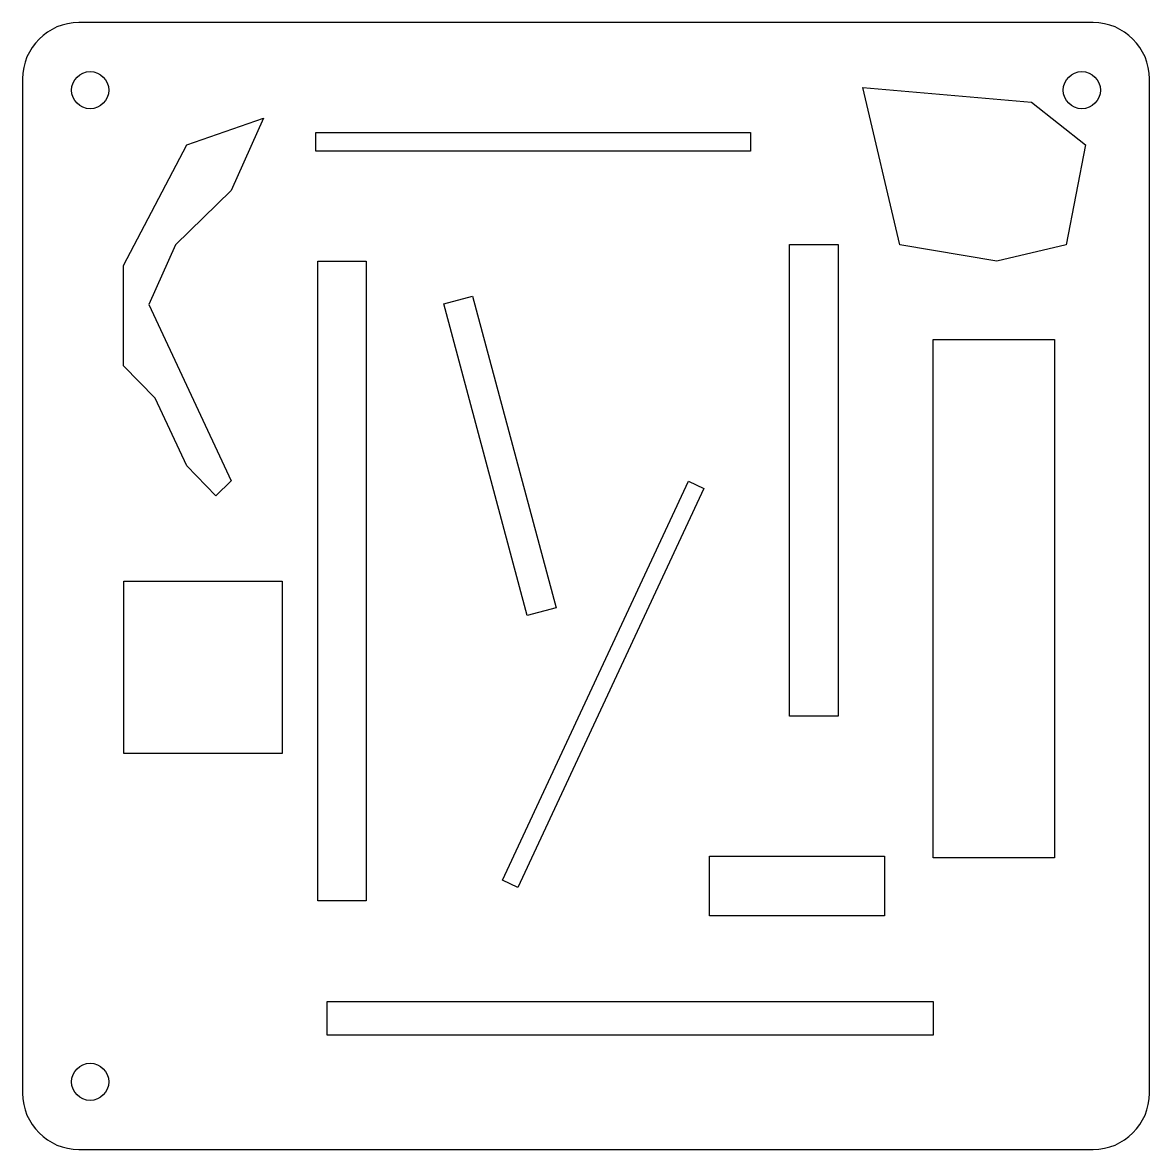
# Model space of a CAD drawing. Header units: millimetres. Extents: x 0 to 100, y -100 to 0.
import ezdxf

# ---------------------------------------------------------------- set-up
doc = ezdxf.new("R2010")
doc.units = ezdxf.units.MM
doc.layers.get('0').update_dxf_attribs({"linetype": 'CONTINUOUS'})

msp = doc.modelspace()

# ---------------------------------------------------------------- linework, layer by layer
msp.add_lwpolyline([(95, -100, 0.41421), (100, -95), (100, -5, 0.41421), (95, 0), (5, 0, 0.41421), (0, -5), (0, -95, 0.41421), (5, -100)], format="xyb", close=True)
for points in [[(74.57, -5.75), (89.54, -7.06), (94.31, -10.85), (92.61, -19.74), (86.47, -21.18), (77.84, -19.74)], [(14.58, -10.85), (21.38, -8.49), (18.5, -14.91), (13.56, -19.74), (11.2, -25.01), (18.52, -40.67), (17.16, -41.99), (14.58, -39.35), (11.77, -33.33), (8.96, -30.46), (8.96, -21.57)], [(64.59, -11.41), (26.03, -11.41), (26.03, -9.76), (64.59, -9.76)], [(72.37, -61.55), (68.06, -61.55), (68.06, -19.69), (72.37, -19.69)], [(30.5, -21.18), (30.5, -77.94), (26.2, -77.94), (26.2, -21.18)], [(47.35, -51.94), (44.79, -52.63), (37.38, -24.97), (39.94, -24.29)], [(91.56, -28.13), (91.56, -74.13), (80.81, -74.13), (80.81, -28.13)], [(43.95, -76.74), (42.6, -76.11), (59.11, -40.71), (60.46, -41.34)], [(23.05, -64.86), (8.98, -64.86), (8.98, -49.56), (23.05, -49.56)], [(76.5, -79.26), (60.95, -79.26), (60.95, -73.97), (76.5, -73.97)], [(80.81, -89.85), (27.02, -89.85), (27.02, -86.87), (80.81, -86.87)]]:
    msp.add_lwpolyline(points, close=True)
for centre in [(6, -6), (94, -6), (6, -94)]:
    msp.add_circle(centre, 1.65)

doc.saveas('drawing.dxf')
